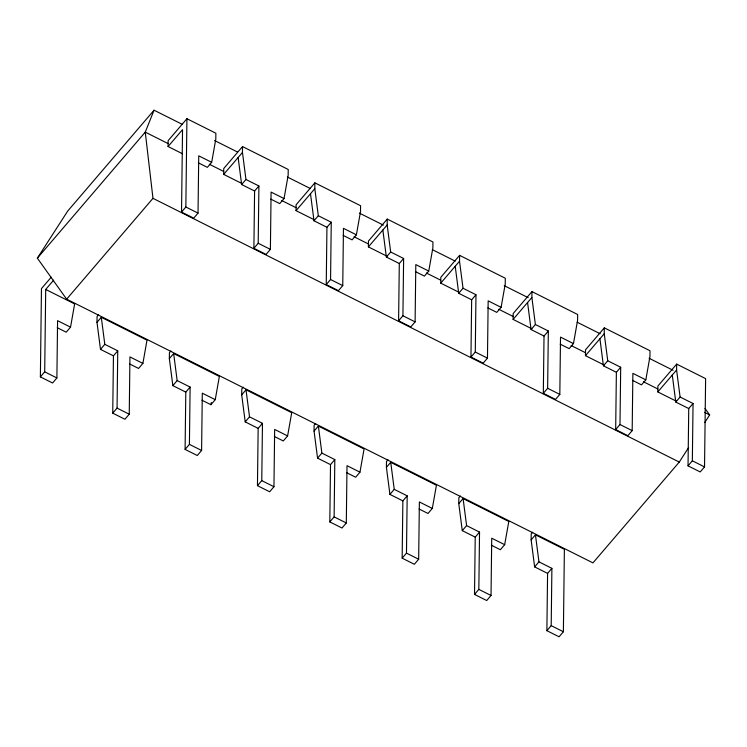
<?xml version="1.0" encoding="UTF-8"?>
<svg xmlns="http://www.w3.org/2000/svg" width="747" height="747" viewBox="0 0 747 747"><rect width="100%" height="100%" fill="white"/><g stroke="black" fill="none" stroke-linecap="round" stroke-linejoin="round"><path stroke-width="1.12" d="M57.248 327.7L66.212 332.191L70.535 327.158L57.584 320.668L56.884 377.954L52.57 382.996L40.375 376.89L41.459 288.603L51.226 277.202M40.375 376.89L44.699 371.847L45.707 289.444L53.653 280.153M129.605 363.957L138.569 368.448L142.892 363.406L129.941 356.926L129.24 414.212L124.926 419.254L112.741 413.147L113.441 355.852L100.49 349.372L96.989 322.34L97.063 316.467L98.557 314.711M112.741 413.147L117.055 408.105L117.755 350.819L104.804 344.33L101.303 317.298L147 340.193L142.892 363.406M182.548 153.779L168.075 146.524L168.15 140.651L186.927 118.717L215.864 133.227L215.799 139.101L211.681 162.314L207.367 167.356L198.403 162.865M201.961 400.215L210.925 404.706L215.248 399.664L202.297 393.174L201.597 450.469L197.283 455.511L185.097 449.405L185.798 392.11L172.846 385.62L169.345 358.597L169.42 352.724L170.923 350.969M211.681 162.314L198.73 155.824L198.03 213.11L193.716 218.152L181.53 212.045L182.539 129.642L168.075 146.524M181.53 212.045L185.844 207.003L186.927 118.717M185.097 449.405L189.411 444.362L190.111 387.067L177.16 380.587L173.659 353.555L219.357 376.451L215.248 399.664M241.337 183.23L223.68 174.387L223.745 168.514L242.523 146.58L288.23 169.476L288.155 175.358L284.037 198.571L279.723 203.604L270.759 199.113M284.037 198.571L271.086 192.082L270.395 249.367L266.072 254.41L253.887 248.303L254.587 191.017L241.636 184.528L245.959 179.485L242.458 152.453L242.523 146.58M274.326 436.472L283.29 440.963L287.604 435.921L274.653 429.432L273.953 486.727L269.639 491.769L257.454 485.662L258.154 428.367L245.203 421.878L241.701 394.855L241.776 388.972L243.279 387.226M253.887 248.303L258.201 243.261L258.901 185.975L245.959 179.485M257.454 485.662L261.767 480.62L262.468 423.325L249.517 416.835L246.015 389.813L291.722 412.708L287.604 435.921M313.693 219.487L296.036 210.645L296.111 204.762L314.879 182.838L360.586 205.733L360.512 211.606L356.394 234.819L352.08 239.862L343.116 235.37M356.394 234.819L343.452 228.339L342.752 285.625L338.428 290.667L326.243 284.56L326.943 227.265L314.001 220.785L318.315 215.743L314.814 188.711L314.879 182.838M346.683 472.73L355.647 477.221L359.961 472.179L347.01 465.689L346.309 522.975L341.995 528.017L329.81 521.91L330.51 464.625L317.559 458.135L314.057 431.103L314.132 425.23L315.636 423.474M326.243 284.56L330.566 279.518L331.257 222.232L318.315 215.743M329.81 521.91L334.124 516.877L334.824 459.582L321.873 453.093L318.381 426.07L364.078 448.966L359.961 472.179M387.086 256.268L368.392 246.893L368.467 241.02L387.245 219.095L432.943 241.991L432.868 247.864L428.75 271.077L424.436 276.119L415.472 271.628M428.75 271.077L415.808 264.587L415.108 321.882L410.785 326.925L398.599 320.818L399.3 263.523L386.358 257.033L390.672 252L387.17 224.968L387.245 219.095M419.039 508.978L428.003 513.469L432.317 508.436L419.366 501.947L418.665 559.232L414.352 564.274L402.166 558.168L402.866 500.882L389.915 494.393L386.414 467.361L386.488 461.487L387.992 459.732M398.599 320.818L402.922 315.776L403.623 258.481L390.672 252M402.166 558.168L406.48 553.125L407.18 495.84L394.239 489.35L390.737 462.318L436.435 485.223L432.317 508.436M459.442 292.516L440.749 283.15L440.823 277.277L459.601 255.353L505.299 278.248L505.224 284.121L501.106 307.334L496.792 312.377L487.828 307.885M501.106 307.334L488.164 300.845L487.464 358.14L483.15 363.182L470.955 357.075L471.656 299.78L458.714 293.291L463.028 288.249L459.526 261.226L459.601 255.353M491.395 545.235L500.359 549.727L504.673 544.684L491.722 538.204L491.031 595.49L486.708 600.532L474.522 594.425L475.223 537.13L462.272 530.65L458.77 503.618L458.845 497.745L460.348 495.989M470.955 357.075L475.279 352.033L475.979 294.738L463.028 288.249M474.522 594.425L478.836 589.383L479.537 532.097L466.595 525.608L463.093 498.576L508.791 521.481L504.673 544.684M531.799 328.773L513.105 319.408L513.18 313.535L531.957 291.601L577.655 314.506L577.58 320.379L573.472 343.592L569.149 348.634L560.185 344.143M573.472 343.592L560.521 337.102L559.82 394.388L555.507 399.43L543.321 393.324L544.021 336.038L531.07 329.548L535.384 324.506L531.883 297.483L531.957 291.601M531.136 539.876L535.45 534.833L564.387 549.334L563.387 631.747L559.064 636.789L546.879 630.683L547.579 573.388L534.637 566.898L531.136 539.876L531.201 534.002L532.704 532.247M543.321 393.324L547.635 388.291L548.335 330.996L535.384 324.506M546.879 630.683L551.202 625.641L551.893 568.346L538.951 561.865L535.45 534.833M604.155 365.031L585.461 355.665L585.536 349.792L604.314 327.858L650.011 350.754L649.937 356.636L645.828 379.849L641.505 384.882L632.541 380.391M645.828 379.849L632.877 373.36L632.177 430.645L627.863 435.688L615.677 429.581L616.378 372.295L603.427 365.806L607.741 360.764L604.239 333.732L604.314 327.858M615.677 429.581L619.991 424.539L620.692 367.253L607.741 360.764M676.427 401.242L657.818 391.923L657.892 386.04L676.67 364.116L705.616 378.617L704.533 466.903L700.219 471.945L688.034 465.839L688.734 408.544L693.048 403.511L680.097 397.021L676.595 369.989L676.67 364.116M688.034 465.839L692.348 460.796L693.048 403.511M70.535 327.158L74.644 303.945L45.707 289.444M210.925 404.706L211.317 402.493M182.193 124.31L154.05 110.211L145.263 132.135L37.35 258.163L66.642 299.173L592.95 562.883L679.275 462.066L688.575 447.64M37.35 258.163L67.725 211.037L154.05 110.211M704.692 422.625L709.65 414.93L704.991 408.413M66.642 299.173L152.976 198.347L145.263 132.135L168.112 143.592M96.989 322.34L101.303 317.298M223.68 174.387L242.458 152.453M100.49 349.372L104.804 344.33M113.441 355.852L117.755 350.819M254.587 191.017L258.901 185.975M169.345 358.597L173.659 353.555M296.036 210.645L314.814 188.711M172.846 385.62L177.16 380.587M185.798 392.11L190.111 387.067M326.943 227.265L331.257 222.232M241.701 394.855L246.015 389.813M368.392 246.893L387.17 224.968M245.203 421.878L249.517 416.835M258.154 428.367L262.468 423.325M399.3 263.523L403.623 258.481M314.057 431.103L318.381 426.07M440.749 283.15L459.526 261.226M317.559 458.135L321.873 453.093M330.51 464.625L334.824 459.582M471.656 299.78L475.979 294.738M386.414 467.361L390.737 462.318M513.105 319.408L531.883 297.483M389.915 494.393L394.239 489.35M402.866 500.882L407.18 495.84M544.021 336.038L548.335 330.996M458.77 503.618L463.093 498.576M585.461 355.665L604.239 333.732M462.272 530.65L466.595 525.608M475.223 537.13L479.537 532.097M616.378 372.295L620.692 367.253M657.818 391.923L676.595 369.989M534.637 566.898L538.951 561.865M688.734 408.544L675.783 402.063L680.097 397.021M547.579 573.388L551.893 568.346M214.501 140.501L237.425 151.986M287.455 177.058L310.378 188.543M359.363 213.091L383.332 225.099M432.317 249.638L455.24 261.133M504.225 285.671L528.194 297.68M577.179 322.228L600.112 333.713M649.087 358.261L673.056 370.269M209.356 164.256L223.717 171.446M281.712 200.513L296.073 207.703M354.078 236.771L368.43 243.961M426.434 273.019L440.786 280.218M498.791 309.277L513.142 316.467M571.147 345.534L585.499 352.724M643.503 381.792L657.855 388.982M704.458 412.335L709.65 414.93M185.844 207.003L198.03 213.11M258.201 243.261L270.395 249.367M330.566 279.518L342.752 285.625M402.922 315.776L415.108 321.882M475.279 352.033L487.464 358.14M547.635 388.291L559.82 394.388M619.991 424.539L632.177 430.645M692.348 460.796L704.533 466.903M152.976 198.347L679.275 462.066M44.699 371.847L56.884 377.954M117.055 408.105L129.24 414.212M189.411 444.362L201.597 450.469M261.767 480.62L273.953 486.727M334.124 516.877L346.309 522.975M406.48 553.125L418.665 559.232M478.836 589.383L491.031 595.49M551.202 625.641L563.387 631.747M672.281 375.031L675.783 402.063M599.925 338.774L603.427 365.806M527.569 302.516L531.07 329.548M455.212 266.268L458.714 293.291M382.856 230.011L386.358 257.033M310.5 193.753L314.001 220.785M238.134 157.496L241.636 184.528"/></g></svg>
